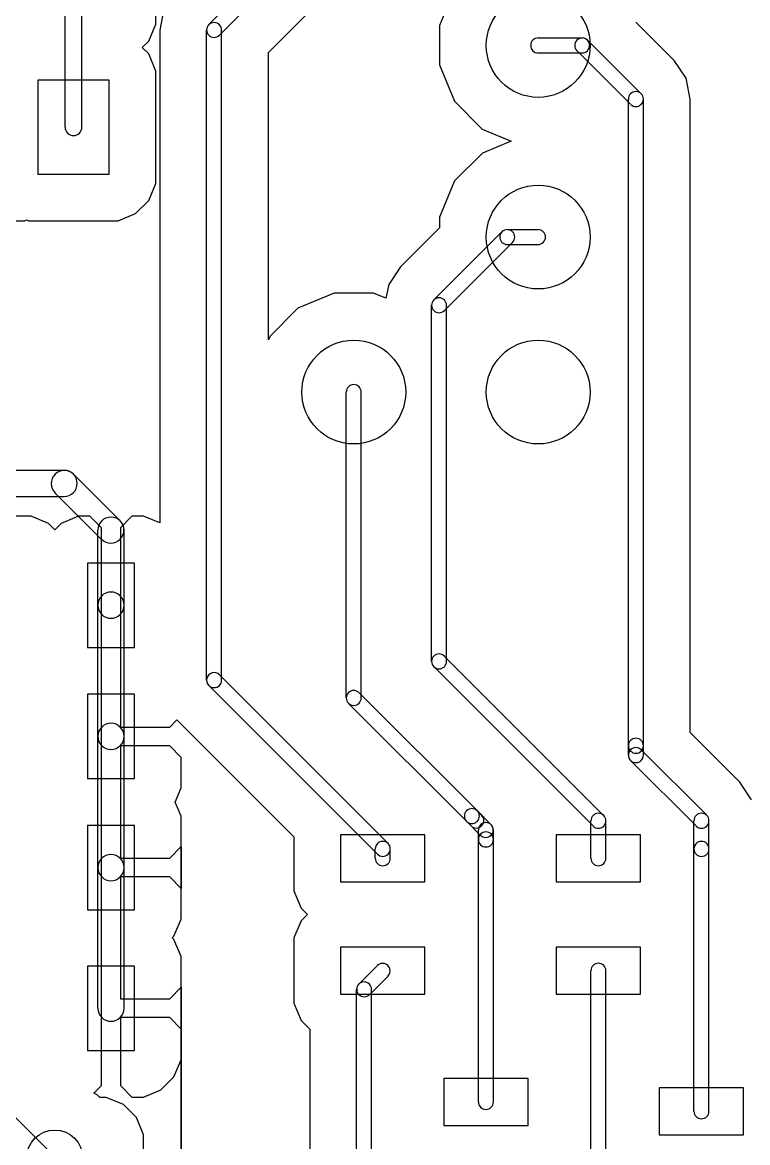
# Model space of a CAD drawing. Extents: x -29274 to 69862, y 24345 to 162744.
# Drawn here: x 55277 to 59146, y 68203 to 74179 of the extents above; entities that cross this region are included whole.
import ezdxf

# ---------------------------------------------------------------- set-up
doc = ezdxf.new("R2010")
doc.units = 0
doc.layers.add('BLACK', color=1, linetype='CONTINUOUS')

msp = doc.modelspace()

# ---------------------------------------------------------------- linework, layer by layer
at = {"layer": 'BLACK'}
for p, q in [((56272, 74167), (57016, 74911)), ((56328, 74111), (57072, 74855)), ((55505, 73620), (55505, 74470)), ((55595, 73620), (55595, 74470)), ((56590, 74018), (56931, 74360)), ((56590, 74018), (56931, 74360)), ((57583, 74355), (57502, 74162)), ((57583, 74355), (57502, 74162)), ((55989, 74170), (55989, 74269)), ((55989, 74170), (55989, 74269)), ((56032, 74249), (56010, 74138)), ((56032, 74249), (56010, 74138)), ((55951, 74079), (55989, 74170)), ((55951, 74079), (55989, 74170)), ((58755, 73975), (58550, 74180)), ((58755, 73975), (58550, 74180)), ((56010, 74138), (56010, 71509)), ((56010, 74138), (56010, 71509)), ((56260, 70670), (56260, 74138)), ((56340, 70670), (56340, 74138)), ((57502, 74162), (57502, 73952)), ((57502, 74162), (57502, 73952)), ((55917, 74045), (55951, 74079)), ((55917, 74045), (55951, 74079)), ((55951, 74011), (55917, 74045)), ((55951, 74011), (55917, 74045)), ((58029, 74096), (58263, 74096)), ((58292, 74084), (58578, 73798)), ((55989, 73919), (55951, 74011)), ((55989, 73919), (55951, 74011)), ((56590, 72485), (56590, 74018)), ((56590, 72485), (56590, 74018)), ((58029, 74016), (58263, 74016)), ((58236, 74028), (58522, 73742)), ((57502, 73952), (57582, 73758)), ((57502, 73952), (57582, 73758)), ((58818, 73881), (58755, 73975)), ((58818, 73881), (58755, 73975)), ((55740, 73870), (55360, 73870)), ((55360, 73870), (55360, 73370)), ((55740, 73370), (55740, 73870)), ((55989, 73419), (55989, 73919)), ((55989, 73419), (55989, 73919)), ((58840, 73770), (58818, 73881)), ((58840, 73770), (58818, 73881)), ((57582, 73758), (57730, 73610)), ((57582, 73758), (57730, 73610)), ((58510, 70320), (58510, 73770)), ((58590, 70320), (58590, 73770)), ((58840, 70390), (58840, 73770)), ((58840, 70390), (58840, 73770)), ((57730, 73610), (57885, 73545)), ((57730, 73610), (57885, 73545)), ((57885, 73545), (57731, 73481)), ((57885, 73545), (57731, 73481)), ((57731, 73481), (57583, 73333)), ((57731, 73481), (57583, 73333)), ((55989, 73320), (55989, 73419)), ((55989, 73320), (55989, 73419)), ((55360, 73370), (55740, 73370)), ((57583, 73333), (57502, 73140)), ((57583, 73333), (57502, 73140)), ((55951, 73229), (55989, 73320)), ((55951, 73229), (55989, 73320)), ((55881, 73159), (55951, 73229)), ((55881, 73159), (55951, 73229)), ((55789, 73121), (55881, 73159)), ((55789, 73121), (55881, 73159)), ((55040, 73121), (55289, 73121)), ((55040, 73121), (55289, 73121)), ((55289, 73121), (55299, 73126)), ((55289, 73121), (55299, 73126)), ((55299, 73126), (55310, 73121)), ((55299, 73126), (55310, 73121)), ((55310, 73121), (55409, 73121)), ((55310, 73121), (55409, 73121)), ((55409, 73121), (55789, 73121)), ((55409, 73121), (55789, 73121)), ((57502, 73140), (57502, 73083)), ((57502, 73140), (57502, 73083)), ((57502, 73083), (57295, 72875)), ((57502, 73083), (57295, 72875)), ((57835, 73062), (57472, 72699)), ((57864, 73074), (58028, 73074)), ((57892, 73005), (57529, 72642)), ((57864, 72994), (58028, 72994)), ((57295, 72875), (57232, 72781)), ((57295, 72875), (57232, 72781)), ((56941, 72734), (56747, 72654)), ((56941, 72734), (56747, 72654)), ((57151, 72734), (56941, 72734)), ((57151, 72734), (56941, 72734)), ((57217, 72707), (57151, 72734)), ((57217, 72707), (57151, 72734)), ((57232, 72781), (57217, 72707)), ((57232, 72781), (57217, 72707)), ((57460, 70770), (57460, 72670)), ((57540, 70770), (57540, 72670)), ((56747, 72654), (56599, 72506)), ((56747, 72654), (56599, 72506)), ((56599, 72506), (56590, 72485)), ((56599, 72506), (56590, 72485)), ((57005, 70575), (57005, 72207)), ((57085, 70575), (57085, 72207)), ((53900, 71790), (55500, 71790)), ((55550, 71769), (55799, 71520)), ((55451, 71670), (55700, 71421)), ((53900, 71650), (55500, 71650)), ((55325, 71544), (55226, 71544)), ((55325, 71544), (55226, 71544)), ((55416, 71506), (55325, 71544)), ((55416, 71506), (55325, 71544)), ((55576, 71544), (55484, 71506)), ((55576, 71544), (55484, 71506)), ((55638, 71545), (55576, 71544)), ((55638, 71545), (55576, 71544)), ((55700, 71483), (55638, 71545)), ((55700, 71483), (55638, 71545)), ((55862, 71545), (55800, 71483)), ((55862, 71545), (55800, 71483)), ((55924, 71544), (55862, 71545)), ((55924, 71544), (55862, 71545)), ((56010, 71509), (55924, 71544)), ((56010, 71509), (55924, 71544)), ((55450, 71472), (55416, 71506)), ((55450, 71472), (55416, 71506)), ((55484, 71506), (55450, 71472)), ((55484, 71506), (55450, 71472)), ((55700, 71170), (55700, 71483)), ((55700, 71170), (55700, 71483)), ((55800, 71483), (55800, 71170)), ((55800, 71483), (55800, 71170)), ((55680, 71070), (55680, 71470)), ((55820, 71070), (55820, 71470)), ((55875, 71295), (55625, 71295)), ((55625, 71295), (55625, 70845)), ((55875, 70845), (55875, 71295)), ((55700, 71120), (55700, 71170)), ((55700, 71120), (55700, 71170)), ((55700, 71020), (55700, 71120)), ((55700, 71020), (55700, 71120)), ((55800, 71170), (55800, 71120)), ((55800, 71170), (55800, 71120)), ((55800, 71120), (55800, 71020)), ((55800, 71120), (55800, 71020)), ((55680, 70370), (55680, 71070)), ((55820, 70370), (55820, 71070)), ((55700, 70970), (55700, 71020)), ((55700, 70970), (55700, 71020)), ((55800, 71020), (55800, 70970)), ((55800, 71020), (55800, 70970)), ((55700, 70783), (55700, 70970)), ((55700, 70783), (55700, 70970)), ((55800, 70970), (55800, 70783)), ((55800, 70970), (55800, 70783)), ((55625, 70845), (55875, 70845)), ((55700, 70657), (55700, 70783)), ((55700, 70657), (55700, 70783)), ((55800, 70783), (55800, 70657)), ((55800, 70783), (55800, 70657)), ((57528, 70798), (58378, 69948)), ((57228, 69799), (56329, 70698)), ((57472, 70742), (58322, 69892)), ((55700, 70470), (55700, 70657)), ((55700, 70470), (55700, 70657)), ((55800, 70657), (55800, 70420)), ((55800, 70657), (55800, 70420)), ((57171, 69742), (56272, 70641)), ((55875, 70595), (55625, 70595)), ((55625, 70595), (55625, 70145)), ((55875, 70145), (55875, 70595)), ((57074, 70603), (57703, 69974)), ((57017, 70546), (57646, 69917)), ((55700, 70420), (55700, 70470)), ((55700, 70420), (55700, 70470)), ((56063, 70420), (56101, 70459)), ((56063, 70420), (56101, 70459)), ((56101, 70459), (56726, 69834)), ((56101, 70459), (56726, 69834)), ((55700, 70320), (55700, 70420)), ((55700, 70320), (55700, 70420)), ((55800, 70420), (56063, 70420)), ((55800, 70420), (56063, 70420)), ((55680, 69670), (55680, 70370)), ((55820, 69670), (55820, 70370)), ((59104, 70126), (58840, 70390)), ((59104, 70126), (58840, 70390)), ((55700, 70270), (55700, 70320)), ((55700, 70270), (55700, 70320)), ((56063, 70320), (55800, 70320)), ((55800, 70320), (55800, 70083)), ((56063, 70320), (55800, 70320)), ((55800, 70320), (55800, 70083)), ((56125, 70258), (56063, 70320)), ((56125, 70258), (56063, 70320)), ((58510, 70270), (58510, 70320)), ((58579, 70298), (58928, 69949)), ((58590, 70270), (58590, 70320)), ((55700, 70083), (55700, 70270)), ((55700, 70083), (55700, 70270)), ((56124, 70194), (56125, 70258)), ((56124, 70194), (56125, 70258)), ((58522, 70241), (58871, 69892)), ((56124, 70095), (56124, 70194)), ((56124, 70095), (56124, 70194)), ((55625, 70145), (55875, 70145)), ((59105, 70125), (59104, 70126)), ((59105, 70125), (59104, 70126)), ((59167, 70032), (59105, 70125)), ((59167, 70032), (59105, 70125)), ((55700, 69957), (55700, 70083)), ((55700, 69957), (55700, 70083)), ((55800, 70083), (55800, 69957)), ((55800, 70083), (55800, 69957)), ((56092, 70020), (56124, 70095)), ((56092, 70020), (56124, 70095)), ((56124, 69945), (56092, 70020)), ((56124, 69945), (56092, 70020)), ((55700, 69770), (55700, 69957)), ((55700, 69770), (55700, 69957)), ((55800, 69957), (55800, 69720)), ((55800, 69957), (55800, 69720)), ((56124, 69846), (56124, 69945)), ((56124, 69846), (56124, 69945)), ((57703, 69974), (57778, 69899)), ((57703, 69973), (57727, 69949)), ((58310, 69720), (58310, 69920)), ((58390, 69720), (58390, 69920)), ((58860, 69770), (58860, 69920)), ((58940, 69770), (58940, 69920)), ((55875, 69895), (55625, 69895)), ((55625, 69895), (55625, 69445)), ((55875, 69445), (55875, 69895)), ((57646, 69917), (57721, 69842)), ((57647, 69917), (57671, 69893)), ((57710, 69820), (57710, 69870)), ((57790, 69820), (57790, 69870)), ((56125, 69782), (56124, 69846)), ((56125, 69782), (56124, 69846)), ((56726, 69834), (56726, 69796)), ((56726, 69834), (56726, 69796)), ((57425, 69845), (56975, 69845)), ((56975, 69845), (56975, 69595)), ((57425, 69595), (57425, 69845)), ((57710, 68420), (57710, 69820)), ((57790, 68420), (57790, 69820)), ((58575, 69845), (58125, 69845)), ((58125, 69845), (58125, 69595)), ((58575, 69595), (58575, 69845)), ((55700, 69720), (55700, 69770)), ((55700, 69720), (55700, 69770)), ((56063, 69720), (56125, 69782)), ((56063, 69720), (56125, 69782)), ((56125, 69558), (56125, 69782)), ((56125, 69782), (56125, 69558)), ((56125, 69558), (56125, 69782)), ((56125, 69782), (56125, 69558)), ((56726, 69796), (56726, 69546)), ((56726, 69796), (56726, 69546)), ((57160, 69720), (57160, 69770)), ((57240, 69720), (57240, 69770)), ((58860, 68370), (58860, 69770)), ((58940, 68370), (58940, 69770)), ((55700, 69620), (55700, 69720)), ((55700, 69620), (55700, 69720)), ((55800, 69720), (56063, 69720)), ((55800, 69720), (56063, 69720)), ((55680, 68920), (55680, 69670)), ((55820, 68920), (55820, 69670)), ((55700, 69570), (55700, 69620)), ((55700, 69570), (55700, 69620)), ((55700, 69333), (55700, 69570)), ((55700, 69333), (55700, 69570)), ((56063, 69620), (55800, 69620)), ((55800, 69620), (55800, 69333)), ((56063, 69620), (55800, 69620)), ((55800, 69620), (55800, 69333)), ((56125, 69558), (56063, 69620)), ((56125, 69558), (56063, 69620)), ((56975, 69595), (57425, 69595)), ((58125, 69595), (58575, 69595)), ((56124, 69494), (56125, 69558)), ((56124, 69494), (56125, 69558)), ((56726, 69546), (56764, 69454)), ((56726, 69546), (56764, 69454)), ((55625, 69445), (55875, 69445)), ((56124, 69395), (56124, 69494)), ((56124, 69395), (56124, 69494)), ((56764, 69454), (56798, 69420)), ((56764, 69454), (56798, 69420)), ((56086, 69304), (56124, 69395)), ((56086, 69304), (56124, 69395)), ((56764, 69386), (56726, 69295)), ((56764, 69386), (56726, 69295)), ((56798, 69420), (56764, 69386)), ((56798, 69420), (56764, 69386)), ((55700, 69257), (55700, 69333)), ((55700, 69257), (55700, 69333)), ((55800, 69333), (55800, 69257)), ((55800, 69333), (55800, 69257)), ((56077, 69295), (56086, 69304)), ((56077, 69295), (56086, 69304)), ((56086, 69286), (56077, 69295)), ((56086, 69286), (56077, 69295)), ((56124, 69195), (56086, 69286)), ((56124, 69195), (56086, 69286)), ((56726, 69295), (56726, 69196)), ((56726, 69295), (56726, 69196)), ((55700, 69020), (55700, 69257)), ((55700, 69020), (55700, 69257)), ((55800, 69257), (55800, 68970)), ((55800, 69257), (55800, 68970)), ((57425, 69245), (56975, 69245)), ((56975, 69245), (56975, 68995)), ((57425, 68995), (57425, 69245)), ((58575, 69245), (58125, 69245)), ((58125, 69245), (58125, 68995)), ((58575, 68995), (58575, 69245)), ((55875, 69145), (55625, 69145)), ((55625, 69145), (55625, 68695)), ((55875, 68695), (55875, 69145)), ((56124, 69096), (56124, 69195)), ((56124, 69096), (56124, 69195)), ((56726, 69196), (56726, 68946)), ((56726, 69196), (56726, 68946)), ((57072, 69049), (57171, 69148)), ((56125, 69032), (56124, 69096)), ((56125, 69032), (56124, 69096)), ((57129, 68992), (57228, 69091)), ((58310, 67420), (58310, 69120)), ((58390, 67420), (58390, 69120)), ((56063, 68970), (56125, 69032)), ((56063, 68970), (56125, 69032)), ((56125, 68808), (56125, 69032)), ((56125, 69032), (56125, 68808)), ((56125, 68808), (56125, 69032)), ((56125, 69032), (56125, 68808)), ((55700, 68970), (55700, 69020)), ((55700, 68970), (55700, 69020)), ((55700, 68870), (55700, 68970)), ((55700, 68870), (55700, 68970)), ((55800, 68970), (56063, 68970)), ((55800, 68970), (56063, 68970)), ((56975, 68995), (57425, 68995)), ((57060, 67520), (57060, 69020)), ((57140, 67520), (57140, 69020)), ((58125, 68995), (58575, 68995)), ((56726, 68946), (56764, 68854)), ((56726, 68946), (56764, 68854)), ((55700, 68820), (55700, 68870)), ((55700, 68820), (55700, 68870)), ((56063, 68870), (55800, 68870)), ((55800, 68870), (55800, 68507)), ((56063, 68870), (55800, 68870)), ((55800, 68870), (55800, 68507)), ((56125, 68808), (56063, 68870)), ((56125, 68808), (56063, 68870)), ((56764, 68854), (56810, 68808)), ((56764, 68854), (56810, 68808)), ((55700, 68507), (55700, 68820)), ((55700, 68507), (55700, 68820)), ((56124, 68744), (56125, 68808)), ((56124, 68744), (56125, 68808)), ((56125, 63960), (56125, 68808)), ((56125, 68808), (56125, 63960)), ((56125, 63960), (56125, 68808)), ((56125, 68808), (56125, 63960)), ((56810, 68808), (56810, 67520)), ((56810, 68808), (56810, 67520)), ((56124, 68645), (56124, 68744)), ((56124, 68645), (56124, 68744)), ((55625, 68695), (55875, 68695)), ((56086, 68554), (56124, 68645)), ((56086, 68554), (56124, 68645)), ((56016, 68484), (56086, 68554)), ((56016, 68484), (56086, 68554)), ((57975, 68545), (57525, 68545)), ((57525, 68545), (57525, 68295)), ((57975, 68295), (57975, 68545)), ((55079, 68498), (55478, 68099)), ((55658, 68466), (55700, 68507)), ((55658, 68466), (55700, 68507)), ((55800, 68507), (55862, 68445)), ((55800, 68507), (55862, 68445)), ((59125, 68495), (58675, 68495)), ((58675, 68495), (58675, 68245)), ((59125, 68245), (59125, 68495)), ((55676, 68458), (55658, 68466)), ((55676, 68458), (55658, 68466)), ((55690, 68444), (55676, 68458)), ((55690, 68444), (55676, 68458)), ((55725, 68444), (55690, 68444)), ((55725, 68444), (55690, 68444)), ((55816, 68406), (55725, 68444)), ((55816, 68406), (55725, 68444)), ((55862, 68445), (55924, 68446)), ((55862, 68445), (55924, 68446)), ((55924, 68446), (56016, 68484)), ((55924, 68446), (56016, 68484)), ((55886, 68336), (55816, 68406)), ((55886, 68336), (55816, 68406)), ((55924, 68244), (55886, 68336)), ((55924, 68244), (55886, 68336)), ((57525, 68295), (57975, 68295)), ((55924, 67994), (55924, 68244)), ((55924, 67994), (55924, 68244)), ((58675, 68245), (59125, 68245))]:
    msp.add_line(p, q, dxfattribs=at)
for centre, radius in [((58029, 74056), 277), ((58029, 73034), 277), ((57045, 72207), 277), ((58029, 72207), 277), ((55450, 68120), 150)]:
    msp.add_circle(centre, radius, dxfattribs=at)
for centre, radius, start, end in [((56300, 74138), 40, 360, 540), ((56300, 74139), 40, 135, 315), ((58029, 74056), 40, 90, 270), ((58264, 74056), 40, 45, 225), ((58263, 74056), 40, 270, 450), ((58550, 73770), 40, 360, 540), ((58550, 73770), 40, 225, 405), ((55550, 73620), 45, 180, 360), ((57864, 73034), 40, 90, 270), ((57864, 73034), 40, -45, 135), ((58028, 73034), 40, 270, 450), ((57500, 72670), 40, 360, 540), ((57500, 72670), 40, 135, 315), ((57045, 72207), 40, 360, 540), ((55501, 71719), 70, 45, 225), ((55500, 71720), 70, 270, 450), ((55750, 71470), 70, 360, 540), ((55749, 71471), 70, 225, 405), ((55750, 71070), 70, 360, 540), ((55750, 71070), 70, 180, 360), ((57500, 70770), 40, 45, 225), ((57500, 70770), 40, 180, 360), ((56300, 70670), 40, 405, 585), ((56300, 70670), 40, 180, 360), ((57045, 70575), 40, 45, 225), ((57045, 70575), 40, 180, 360), ((55750, 70370), 70, 360, 540), ((55750, 70370), 70, 180, 360), ((58550, 70320), 40, 360, 540), ((58550, 70320), 40, 180, 360), ((58550, 70270), 40, 45, 225), ((58550, 70270), 40, 180, 360), ((57675, 69945), 40, 45, 225), ((57675, 69945), 40, 45, 225), ((57675, 69945), 40, 225, 405), ((57699, 69921), 40, 225, 405), ((58350, 69920), 40, 360, 540), ((58350, 69920), 40, 225, 405), ((58900, 69920), 40, 360, 540), ((58900, 69920), 40, 225, 405), ((57750, 69870), 40, 360, 540), ((57750, 69820), 40, 360, 540), ((57749, 69871), 40, 225, 405), ((57200, 69770), 40, 360, 540), ((57750, 69820), 40, 180, 360), ((58900, 69770), 40, 360, 540), ((55750, 69670), 70, 360, 540), ((57200, 69770), 40, 225, 405), ((58900, 69770), 40, 180, 360), ((57200, 69720), 40, 180, 360), ((58350, 69720), 40, 180, 360), ((55750, 69670), 70, 180, 360), ((57199, 69119), 40, 315, 495), ((58350, 69120), 40, 360, 540), ((57100, 69020), 40, 360, 540), ((57101, 69021), 40, 135, 315), ((55750, 68920), 70, 180, 360), ((57750, 68420), 40, 180, 360), ((58900, 68370), 40, 180, 360)]:
    msp.add_arc(centre, radius, start, end, dxfattribs=at)

doc.saveas('drawing.dxf')
